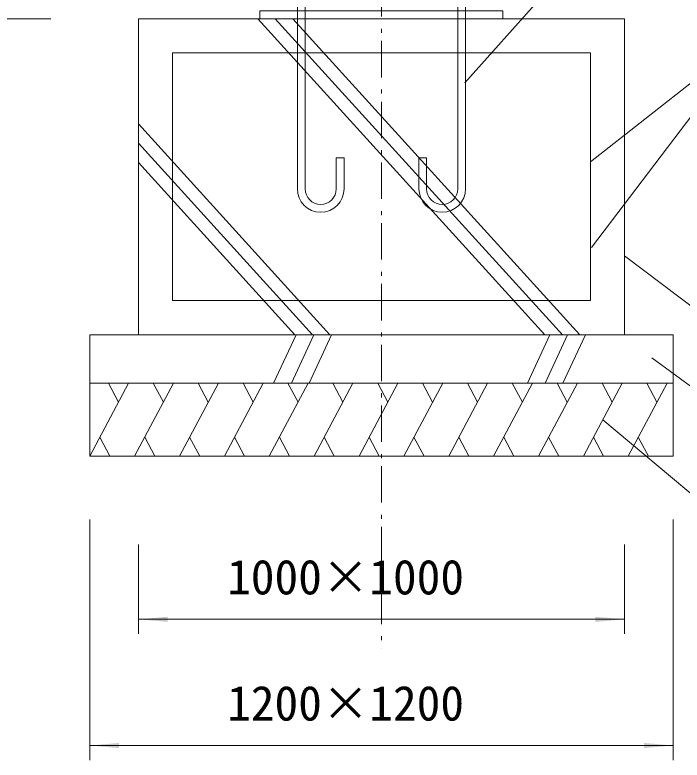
# Model space of a CAD drawing. Units: millimetres, scale not verified. Extents: x -11700 to 11700, y -8360 to 8374.
# Drawn here: x -10366 to -8993, y 1610 to 3143 of the extents above; entities that cross this region are included whole.
import ezdxf
from ezdxf.enums import TextEntityAlignment as Align

# ---------------------------------------------------------------- set-up
doc = ezdxf.new("R2010")
doc.units = ezdxf.units.MM
doc.header["$LTSCALE"] = 60
doc.linetypes.add('USER6', pattern=[2.083282, 1.25, -0.416565, 0.138855, -0.277863])
doc.layers.add('0-1_IMPORTED', color=30, linetype='Continuous', lineweight=18)
doc.styles.add('ＭＳ ゴシック', font='')
doc.styles.get('ＭＳ ゴシック').set_extended_font_data('MS Gothic')

msp = doc.modelspace()

# ---------------------------------------------------------------- linework, layer by layer
at = {"layer": '0-1_IMPORTED', "color": 7, "linetype": 'USER6', "lineweight": 9}
msp.add_line((-9611.96, 6839.5), (-9611.96, 1839.5), dxfattribs=at)
at = {"layer": '0-1_IMPORTED', "color": 1}
for p, q in [((-9440.64, 3003.5), (-9001.16, 3496.09)), ((-9784.96, 2785.15), (-9784.96, 3223.55)), ((-9768.96, 2785.15), (-9768.96, 3223.55)), ((-9454.96, 2785.15), (-9454.96, 3223.55)), ((-9438.96, 2785.15), (-9438.96, 3223.55)), ((-10291.96, 3135.23), (-10826.75, 3135.23)), ((-10291.96, 3135.23), (-10826.75, 3135.23)), ((-9181.96, 2841.16), (-8845.71, 3105.22)), ((-9179.72, 2664.79), (-8845.71, 3105.22)), ((-9704.96, 2785.15), (-9704.96, 2849.15)), ((-9688.96, 2849.15), (-9704.96, 2849.15)), ((-9688.96, 2785.15), (-9688.96, 2849.15)), ((-9534.96, 2785.15), (-9534.96, 2849.15)), ((-9534.96, 2849.15), (-9518.96, 2849.15)), ((-9518.96, 2785.15), (-9518.96, 2849.15)), ((-9111.96, 2647.73), (-8859.91, 2456.12)), ((-9056, 2437.5), (-8842.46, 2280.49)), ((-9156.61, 2310.23), (-8869.39, 2069.29)), ((-10211.96, 2105.23), (-10211.96, 1609.86)), ((-9011.96, 2105.23), (-9011.96, 1609.86)), ((-10111.96, 2053.8), (-10111.96, 1869.5)), ((-9111.96, 2053.8), (-9111.96, 1869.5)), ((-10111.96, 1899.5), (-9111.96, 1899.5)), ((-10211.96, 1639.86), (-9011.96, 1639.86))]:
    msp.add_line(p, q, dxfattribs=at)
at = {"layer": '0-1_IMPORTED'}
for p, q in [((-9275.6, 2485.23), (-9866.51, 3135.23)), ((-9239.6, 2485.23), (-9830.51, 3135.23)), ((-9203.6, 2485.23), (-9794.51, 3135.23)), ((-9717.86, 2485.23), (-10111.96, 2918.74)), ((-9753.86, 2485.23), (-10111.96, 2879.14)), ((-9789.86, 2485.23), (-10111.96, 2839.55)), ((-9833.75, 2385.23), (-9787.59, 2485.23)), ((-9797.2, 2385.23), (-9751.04, 2485.23)), ((-9760.65, 2385.23), (-9714.5, 2485.23)), ((-9311.58, 2385.23), (-9265.42, 2485.23)), ((-9275.02, 2385.23), (-9228.87, 2485.23)), ((-9238.48, 2385.23), (-9192.33, 2485.23)), ((-10211.96, 2235.23), (-10132.02, 2385.23)), ((-10173.56, 2385.23), (-10152.79, 2346.26)), ((-10119.66, 2235.23), (-10039.71, 2385.23)), ((-10081.25, 2385.23), (-10060.48, 2346.26)), ((-10027.35, 2235.23), (-9947.41, 2385.23)), ((-9988.95, 2385.23), (-9968.18, 2346.26)), ((-9935.04, 2235.23), (-9855.1, 2385.23)), ((-9896.64, 2385.23), (-9875.87, 2346.26)), ((-9842.73, 2235.23), (-9762.79, 2385.23)), ((-9804.33, 2385.23), (-9783.56, 2346.26)), ((-9750.42, 2235.23), (-9670.48, 2385.23)), ((-9712.02, 2385.23), (-9691.25, 2346.26)), ((-9658.12, 2235.23), (-9578.18, 2385.23)), ((-9619.71, 2385.23), (-9598.95, 2346.26)), ((-9565.81, 2235.23), (-9485.87, 2385.23)), ((-9527.41, 2385.23), (-9506.64, 2346.26)), ((-9473.5, 2235.23), (-9393.56, 2385.23)), ((-9435.1, 2385.23), (-9414.33, 2346.26)), ((-9381.19, 2235.23), (-9301.25, 2385.23)), ((-9342.79, 2385.23), (-9322.02, 2346.26)), ((-9288.89, 2235.23), (-9208.95, 2385.23)), ((-9250.48, 2385.23), (-9229.71, 2346.26)), ((-9196.58, 2235.23), (-9116.64, 2385.23)), ((-9158.18, 2385.23), (-9137.41, 2346.26)), ((-9104.27, 2235.23), (-9024.33, 2385.23)), ((-9065.87, 2385.23), (-9045.1, 2346.26)), ((-10191.19, 2274.2), (-10170.42, 2235.23)), ((-10098.89, 2274.2), (-10078.12, 2235.23)), ((-10006.58, 2274.2), (-9985.81, 2235.23)), ((-9914.27, 2274.2), (-9893.5, 2235.23)), ((-9821.96, 2274.2), (-9801.19, 2235.23)), ((-9729.66, 2274.2), (-9708.89, 2235.23)), ((-9637.35, 2274.2), (-9616.58, 2235.23)), ((-9545.04, 2274.2), (-9524.27, 2235.23)), ((-9452.73, 2274.2), (-9431.96, 2235.23)), ((-9360.42, 2274.2), (-9339.66, 2235.23)), ((-9268.12, 2274.2), (-9247.35, 2235.23)), ((-9175.81, 2274.2), (-9155.04, 2235.23)), ((-9083.5, 2274.2), (-9062.73, 2235.23))]:
    msp.add_line(p, q, dxfattribs=at)
for points in [[(-9861.96, 3151.23), (-9361.96, 3151.23), (-9361.96, 3135.23), (-9861.96, 3135.23)], [(-10111.96, 3135.23), (-9111.96, 3135.23), (-9111.96, 2485.23), (-10111.96, 2485.23)], [(-10041.96, 3065.23), (-9181.96, 3065.23), (-9181.96, 2555.23), (-10041.96, 2555.23)], [(-10211.96, 2485.23), (-9011.96, 2485.23), (-9011.96, 2385.23), (-10211.96, 2385.23)], [(-10211.96, 2385.23), (-9011.96, 2385.23), (-9011.96, 2235.23), (-10211.96, 2235.23)]]:
    msp.add_lwpolyline(points, close=True, dxfattribs=at)
at = {"layer": '0-1_IMPORTED', "color": 1}
for centre, radius in [((-9736.96, 2785.15), 48), ((-9736.96, 2785.15), 32), ((-9486.96, 2785.15), 48), ((-9486.96, 2785.15), 32)]:
    msp.add_arc(centre, radius, 180, 0, dxfattribs=at)
for points in [[(-10111.96, 1899.5), (-10051.97, 1904.75), (-10051.97, 1894.25)], [(-9111.96, 1899.5), (-9171.96, 1894.25), (-9171.96, 1904.75)], [(-10211.96, 1639.86), (-10151.97, 1645.11), (-10151.97, 1634.61)], [(-9011.96, 1639.86), (-9071.96, 1634.61), (-9071.96, 1645.11)]]:
    msp.add_solid(points, dxfattribs=at)

# ---------------------------------------------------------------- texts
at = {"layer": '0-1_IMPORTED', "color": 7, "style": 'ＭＳ ゴシック'}
for s, p in [('1000×1000', (-9929.46, 1929.28)), ('1200×1200', (-9929.46, 1669.64))]:
    msp.add_text(s, height=71.65, dxfattribs=at).set_placement(p, align=Align.BOTTOM_LEFT)

doc.saveas('drawing.dxf')
